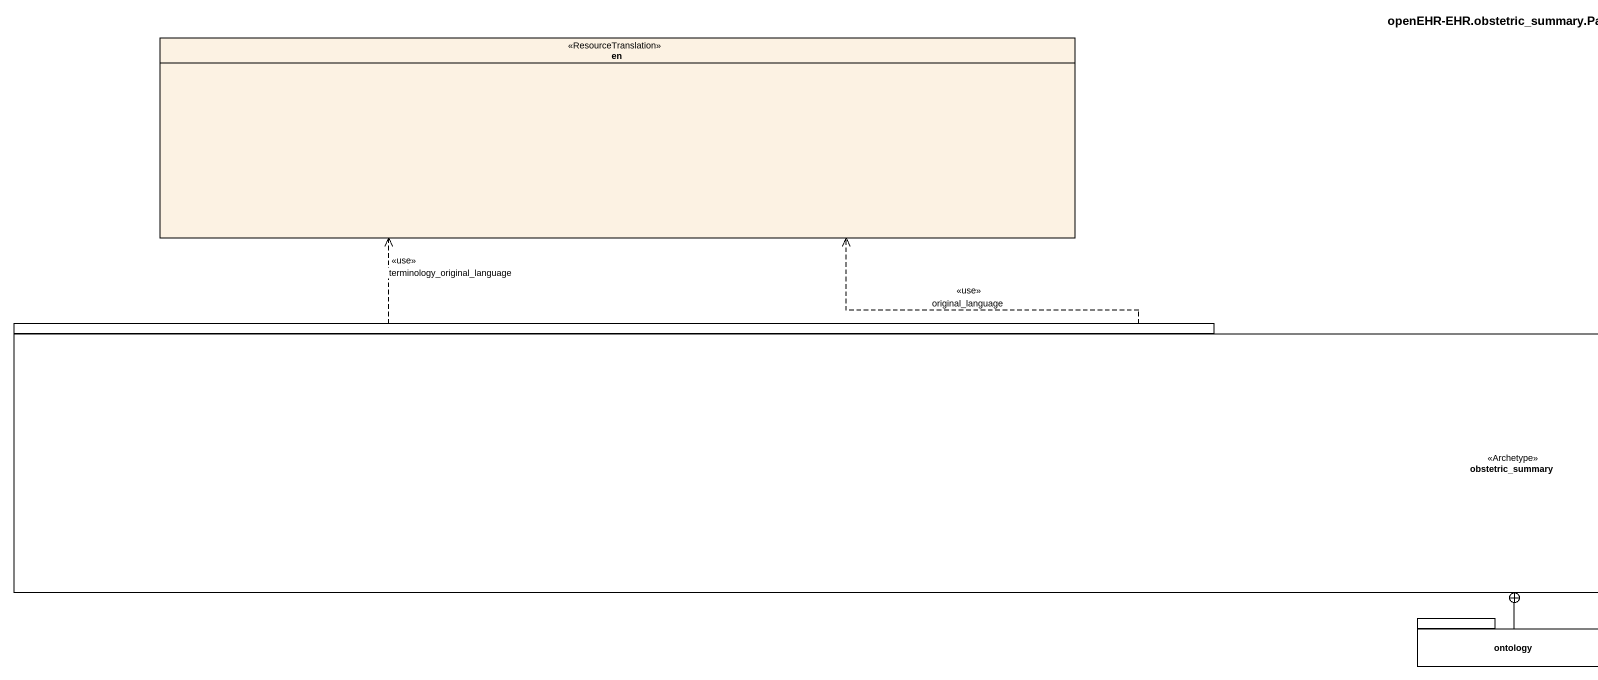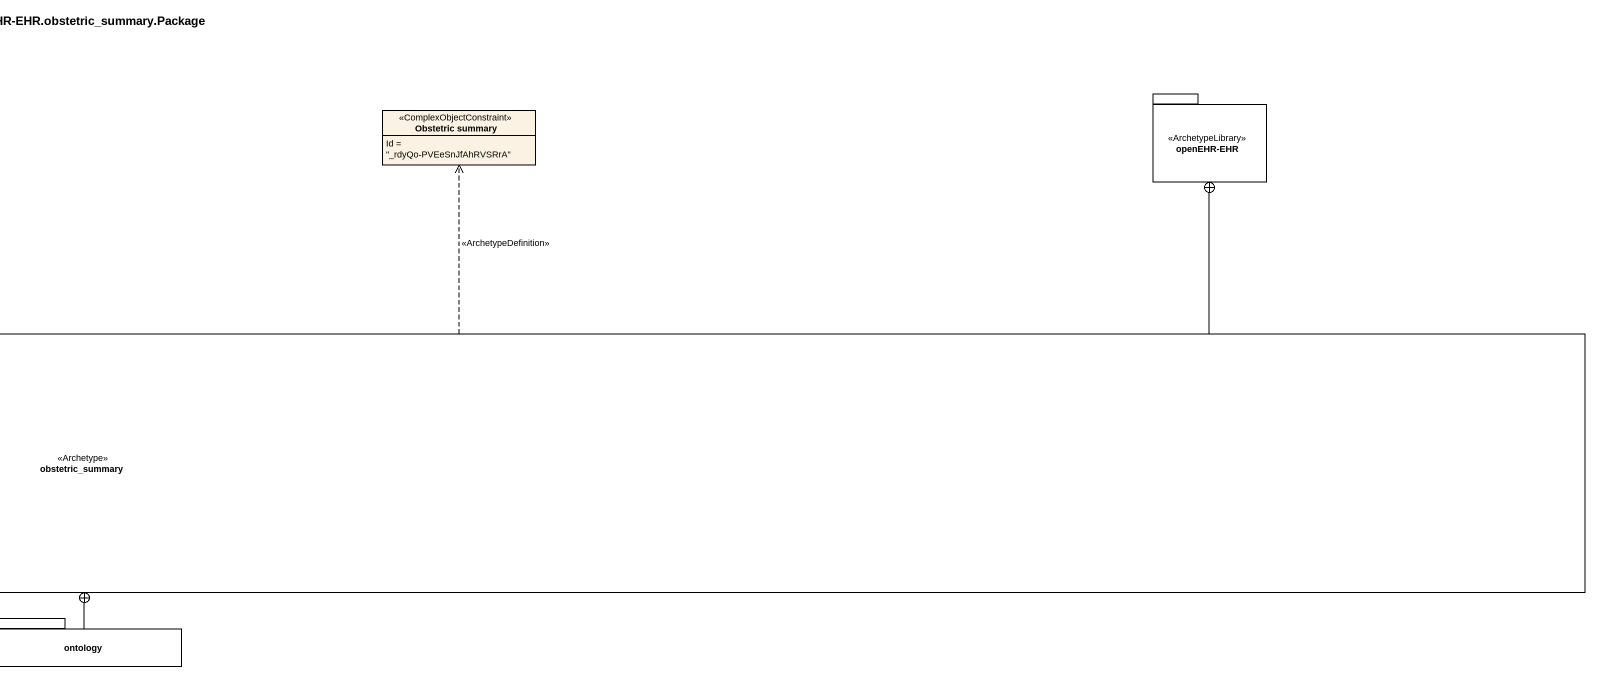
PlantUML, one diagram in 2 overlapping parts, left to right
@startuml
title openEHR-EHR.obstetric_summary.Package
hide circle
hide empty members
enum en <<ResourceTranslation>>
class "Obstetric summary" as Obstetric_summary <<ComplexObjectConstraint>> {
  Id = "_rdyQo-PVEeSnJfAhRVSRrA"
}
package "openEHR-EHR" as openEHR_EHR <<ArchetypeLibrary>> {
}
package obstetric_summary <<Archetype>> {
}
package ontology {
}
obstetric_summary .left.> en : <<use>>\nterminology_original_language
obstetric_summary .left.> en : <<use>>\noriginal_language
obstetric_summary .up.> Obstetric_summary : <<ArchetypeDefinition>>
obstetric_summary -right-+ openEHR_EHR
ontology -up-+ obstetric_summary
@enduml
